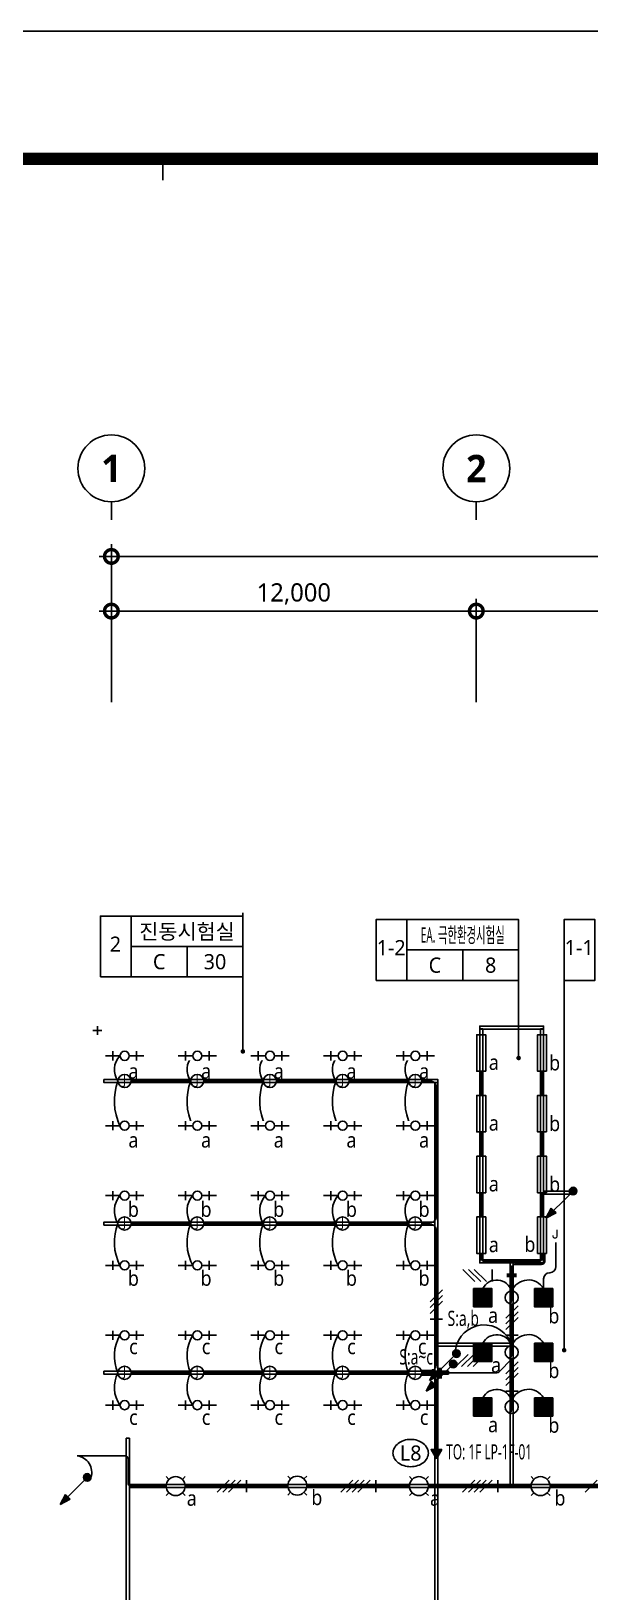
# Model space of a CAD drawing. Header units: millimetres. Extents: x -168200 to 504600, y -244718 to -125918.
# Drawn here: x 207527 to 225892, y -177295 to -125918 of the extents above; entities that cross this region are included whole.
import ezdxf
from ezdxf.enums import TextEntityAlignment as Align

# ---------------------------------------------------------------- set-up
doc = ezdxf.new("R2010")
doc.units = ezdxf.units.MM
doc.set_wipeout_variables(frame=1)
doc.layers.get('Defpoints').update_dxf_attribs({"color": 167})
for name, color, linetype in [('-----20 공통심벌', 2, 'Continuous'), ('arch', 8, 'Continuous'), ('elec-box', 6, 'Continuous'), ('RACEWAY-전등', 6, 'Continuous'), ('S', 4, 'Continuous'), ('sol254', 254, 'Continuous'), ('SYM', 3, 'Continuous'), ('SYM-BUB', 3, 'Continuous'), ('TEXT', 7, 'Continuous'), ('TIT', 2, 'Continuous'), ('XR-FORM-EE$0$XR-SHEET-SHT', 5, 'Continuous'), ('시스템찬넬-전등', 4, 'Continuous')]:
    doc.layers.add(name, color=color, linetype=linetype)
doc.layers.add('XR-FORM-EE$0$XR-SHEET-TEMP', color=171, linetype='Continuous', plot=False)
doc.styles.add('$0$스타일1', font='malgun.ttf')
doc.styles.add('arch', font='malgun.ttf')
doc.styles.add('GHS', font='malgun.ttf')
doc.styles.add('NA', font='malgun.ttf')
doc.styles.add('ROMANS', font='romans.shx', dxfattribs={"height": 2.5})
doc.styles.add('스타일1', font='malgun.ttf')
doc.styles.add('스타일2', font='malgunbd.ttf')
doc.dimstyles.new('CJA', dxfattribs={"dimscale": 300, "dimtxt": 2.7, "dimasz": 1, "dimexe": 2, "dimexo": 3, "dimgap": 1, "dimtad": 1, "dimdec": 0, "dimzin": 1, "dimdsep": 46, "dimlunit": 6, "dimtxsty": '$0$스타일1', "dimblk": 'CJDOT', "dimcen": 0.09, "dimdle": 1, "dimclrd": 256, "dimclre": 256, "dimclrt": 3, "dimadec": 0, "dimazin": 0, "dimtfac": 1, "dimtdec": 0, "dimtix": 1, "dimtmove": 2, "dimatfit": 3, "dimldrblk": 'CJDOT', "dimfxl": 1, "dimtolj": 1, "dimtzin": 1, "dimarcsym": 0})
doc.dimstyles.new('DIM-QD 1', dxfattribs={"dimtxt": 3, "dimasz": 1.5, "dimexe": 1, "dimexo": 0, "dimgap": 1, "dimtad": 1, "dimdec": 3, "dimdsep": 46, "dimlunit": 6, "dimtxsty": '$0$스타일1', "dimblk1": 'ARCHTICK', "dimblk2": 'ARCHTICK', "dimsah": 1, "dimcen": 0, "dimclrd": 256, "dimclre": 256, "dimclrt": 3, "dimazin": 2, "dimtfac": 1, "dimtdec": 3, "dimtix": 1, "dimtmove": 2, "dimatfit": 3, "dimldrblk": 'ARCHTICK', "dimfxl": 1, "dimtolj": 1, "dimtzin": 0, "dimarcsym": 0})

# ---------------------------------------------------------------- blocks, each defined once
blk = doc.blocks.new('zw$29C1')
blk.add_wipeout([(600, 150), (600, -150), (-600, -150), (-600, 150)]).dxf.layer = 'SYM'
at = {"layer": 'SYM'}
blk.add_lwpolyline([(600, 150), (600, -150), (-600, -150), (-600, 150)], close=True, dxfattribs=at)
blk = doc.blocks.new('zw$F231')
at = {"layer": 'sol254'}
blk.add_hatch(color=256, dxfattribs=at).paths.add_polyline_path([(-300, 300), (-300, -300), (300, -300), (300, 300)])
at = {"layer": 'SYM'}
blk.add_lwpolyline([(-300, 300), (300, 300), (300, -300), (-300, -300)], close=True, dxfattribs=at)
blk = doc.blocks.new('E18')
blk.add_wipeout([(0, -1.5), (0.57, -1.39), (1.06, -1.06), (1.39, -0.57), (1.5, 0), (1.39, 0.57), (1.06, 1.06), (0.57, 1.39), (0, 1.5), (-0.57, 1.39), (-1.06, 1.06), (-1.39, 0.57), (-1.5, 0), (-1.39, -0.57), (-1.06, -1.06), (-0.57, -1.39)]).dxf.layer = 'SYM'
at = {"layer": 'SYM', "style": 'ROMANS'}
blk.add_text('J', height=1.65, dxfattribs=at).set_placement((-0.69, -0.67))
blk = doc.blocks.new('A$C07382CB1')
at = {"layer": 'SYM'}
blk.add_hatch(color=5, dxfattribs=at).paths.add_polyline_path([(393, 501), (447, 447), (501, 393), (624, 624)])
h = blk.add_hatch(color=5, dxfattribs=at)
edge = h.paths.add_edge_path()
edge.add_ellipse((0, 0), major_axis=(61.9, 61.9), ratio=1, start_angle=45, end_angle=225, ccw=False)
edge.add_ellipse((0, 0), major_axis=(61.9, 61.9), ratio=1, start_angle=225, end_angle=405, ccw=False)
for p, q in [((62, 62), (624, 624)), ((624, 624), (393, 501)), ((393, 501), (447, 447)), ((501, 393), (447, 447)), ((624, 624), (501, 393))]:
    blk.add_line(p, q, dxfattribs=at)
blk.add_circle((0, 0), 87.5, dxfattribs=at)
blk = doc.blocks.new('D8')
at = {"layer": 'SYM', "xscale": 0.00742857142770663, "yscale": 0.00742857142770663, "zscale": 0.00742857142770663}
blk.add_blockref('A$C07382CB1', (0, 0), dxfattribs=at)
blk = doc.blocks.new('XR-FORM-EE', base_point=(461, 408))
at = {"layer": 'XR-FORM-EE$0$XR-SHEET-SHT', "color": 5}
blk.add_lwpolyline([(0, 118800), (168200, 118800), (168200, 0), (0, 0)], close=True, dxfattribs=at)
at = {"layer": 'XR-FORM-EE$0$XR-SHEET-SHT', "color": 5, "const_width": 400}
blk.add_lwpolyline([(9300, 114600), (163900, 114600), (163900, 4200), (9300, 4200)], close=True, dxfattribs=at)
at = {"layer": 'XR-FORM-EE$0$XR-SHEET-TEMP'}
blk.add_line((43650, 114600), (43650, 113900), dxfattribs=at)
blk = doc.blocks.new('_DotSmall')
at = {"color": 0, "linetype": 'ByBlock', "const_width": 0.5}
blk.add_lwpolyline([(-0.0625, 0, 1), (0.0625, 0, 1)], format="xyb", close=True, dxfattribs=at)
blk = doc.blocks.new('*D454')
at = {"layer": 'arch', "color": 7, "lineweight": -2, "transparency": 16777216}
for p, q in [((210161, -148009), (210161, -142809)), ((281161, -148009), (281161, -142809)), ((209761, -143209), (281561, -143209))]:
    blk.add_line(p, q, dxfattribs=at)
at = {"layer": 'Defpoints', "color": 0, "transparency": 16777216}
for p in [(281161, -143209), (210161, -148609), (281161, -148609)]:
    blk.add_point(p, dxfattribs=at)
at = {"layer": 'arch', "color": 7, "lineweight": -2, "transparency": 16777216, "xscale": 900, "yscale": 900, "zscale": 900, "rotation": 180}
blk.add_blockref('_DotSmall', (210161, -143209), dxfattribs=at)
at = {"layer": 'arch', "color": 7, "lineweight": -2, "transparency": 16777216, "xscale": 900, "yscale": 900, "zscale": 900}
blk.add_blockref('_DotSmall', (281161, -143209), dxfattribs=at)
at = {"layer": 'arch', "color": 3, "transparency": 16777216, "insert": (245161, -142647), "char_height": 600, "attachment_point": 5, "style": '스타일1'}
blk.add_mtext('\\A1;71,000', dxfattribs=at)
blk = doc.blocks.new('CJDOT')
blk.add_line((-2, 0), (2, 0))
at = {"const_width": 0.5}
blk.add_lwpolyline([(-0.25, 0, 1), (0.25, 0, 1)], format="xyb", close=True, dxfattribs=at)
blk = doc.blocks.new('*D459')
at = {"layer": 'arch', "color": 7, "lineweight": -2, "transparency": 16777216}
for p, q in [((222161, -148009), (222161, -144609)), ((234161, -148009), (234161, -144609)), ((221761, -145009), (234561, -145009))]:
    blk.add_line(p, q, dxfattribs=at)
at = {"layer": 'Defpoints', "color": 0, "transparency": 16777216}
for p in [(234161, -145009), (222161, -148609), (234161, -148609)]:
    blk.add_point(p, dxfattribs=at)
at = {"layer": 'arch', "color": 7, "lineweight": -2, "transparency": 16777216, "xscale": 900, "yscale": 900, "zscale": 900, "rotation": 180}
blk.add_blockref('_DotSmall', (222161, -145009), dxfattribs=at)
at = {"layer": 'arch', "color": 7, "lineweight": -2, "transparency": 16777216, "xscale": 900, "yscale": 900, "zscale": 900}
blk.add_blockref('_DotSmall', (234161, -145009), dxfattribs=at)
at = {"layer": 'arch', "color": 3, "transparency": 16777216, "insert": (228161, -144447), "char_height": 600, "attachment_point": 5, "style": '스타일1'}
blk.add_mtext('\\A1;12,000', dxfattribs=at)
blk = doc.blocks.new('*D460')
at = {"layer": 'arch', "color": 7, "lineweight": -2, "transparency": 16777216}
for p, q in [((210161, -148009), (210161, -144609)), ((222161, -148009), (222161, -144609)), ((209761, -145009), (222561, -145009))]:
    blk.add_line(p, q, dxfattribs=at)
at = {"layer": 'Defpoints', "color": 0, "transparency": 16777216}
for p in [(222161, -145009), (210161, -148609), (222161, -148609)]:
    blk.add_point(p, dxfattribs=at)
at = {"layer": 'arch', "color": 7, "lineweight": -2, "transparency": 16777216, "xscale": 900, "yscale": 900, "zscale": 900, "rotation": 180}
blk.add_blockref('_DotSmall', (210161, -145009), dxfattribs=at)
at = {"layer": 'arch', "color": 7, "lineweight": -2, "transparency": 16777216, "xscale": 900, "yscale": 900, "zscale": 900}
blk.add_blockref('_DotSmall', (222161, -145009), dxfattribs=at)
at = {"layer": 'arch', "color": 3, "transparency": 16777216, "insert": (216161, -144447), "char_height": 600, "attachment_point": 5, "style": '스타일1'}
blk.add_mtext('\\A1;12,000', dxfattribs=at)
blk = doc.blocks.new('NEW_BUB')
at = {"layer": 'SYM-BUB', "color": 6}
blk.add_line((0, 3), (0, 0), dxfattribs=at)
blk.add_circle((0, 8.5), 5.5, dxfattribs=at)
at = {"layer": 'SYM-BUB', "color": 3, "style": '스타일2'}
blk.add_attdef('X', text='', height=4.5, dxfattribs=at).set_placement((0, 8.5), align=Align.MIDDLE)
blk = doc.blocks.new('I8')
at = {"linetype": 'Continuous'}
blk.add_wipeout([(-630, 150), (630, 150), (630, -150), (-630, -150)], dxfattribs=at).dxf.layer = 'SYM'
at = {"layer": 'SYM', "linetype": 'Continuous'}
for p, q in [((-150, 0), (-630, 0)), ((-390, 150), (-390, -150)), ((150, 0), (630, 0)), ((390, 150), (390, -150))]:
    blk.add_line(p, q, dxfattribs=at)
blk.add_circle((0, 0), 150, dxfattribs=at)
blk = doc.blocks.new('_ARCHTICK')
at = {"color": 0, "linetype": 'ByBlock', "const_width": 0.15}
blk.add_lwpolyline([(-0.5, -0.5), (0.5, 0.5)], dxfattribs=at)
blk = doc.blocks.new('투광등')
at = {"layer": 'S'}
for p, q in [((297449, -300004, 660), (297571, -300125, 660)), ((298278, -300004), (298157, -300125)), ((297571, -300711), (297449, -300832)), ((298157, -300711, 660), (298278, -300832, 660))]:
    blk.add_line(p, q, dxfattribs=at)
blk.add_circle((297864, -300418), 414, dxfattribs=at)
blk = doc.blocks.new('EDL07')
blk.add_circle((0, 0), 150)
at = {"style": 'NA'}
blk.add_text('J', height=214, dxfattribs=at).set_placement((0, 0), align=Align.MIDDLE)
blk = doc.blocks.new('A5')
at = {"layer": 'SYM'}
blk.add_lwpolyline([(0, 0), (0.83, 1.44), (-0.83, 1.44)], close=True, dxfattribs=at)
at = {"color": 6}
blk.add_wipeout([(-0.83, 1.44), (0.83, 1.44), (0, 0)], dxfattribs=at).dxf.layer = 'SYM'
at = {"layer": 'SYM'}
h = blk.add_hatch(color=6, dxfattribs=at)
h.dxf.hatch_style = 1
h.paths.add_polyline_path([(-0.83, 1.44), (0, 0), (0.83, 1.44)])
blk = doc.blocks.new('E10')
blk.add_wipeout([(-63, 194), (-120, 165), (-165, 120), (-194, 63), (-204, 0), (-194, -63), (-165, -120), (-120, -165), (-63, -194), (0, -204), (63, -194), (120, -165), (165, -120), (194, -63), (204, 0), (194, 63), (165, 120), (120, 165), (63, 194), (0, 204)])

msp = doc.modelspace()

# ---------------------------------------------------------------- linework, layer by layer
at = {"layer": 'elec-box', "color": 6}
msp.add_lwpolyline([(225049.3, -157164.9), (226064.4, -157164.9), (226064.4, -155164.9), (225049.3, -155164.9)], close=True, dxfattribs=at)
at = {"layer": 'RACEWAY-전등'}
for points in [[(220902, -160529.5), (209915, -160529.5), (209915, -160429.5), (220902, -160429.5)], [(220802, -165221), (209915, -165221), (209915, -165121), (220802, -165121)], [(223275, -173765.1), (223275, -166467.5), (223375, -166467.5), (223375, -173765.1)], [(221250, -170135.5), (209915, -170135.5), (209915, -170035.5), (221250, -170035.5)], [(210752.7, -172242.9), (210752.7, -187117.9), (210652.7, -187117.9), (210652.7, -172242.9)], [(257819, -173865.1), (210752.7, -173865.1), (210752.7, -173765.1), (257819, -173765.1)]]:
    msp.add_lwpolyline(points, close=True, dxfattribs=at)
at = {"layer": 'S'}
for p, q in [((224575, -166790), (224582.1, -166790)), ((224375, -167310.2), (224375, -166990))]:
    msp.add_line(p, q, dxfattribs=at)
for points in [[(210811, -160479.4), (212769, -160479.4)], [(213201, -160479.4), (215159, -160479.4)], [(215591, -160479.4), (217549, -160479.4)], [(217981, -160479.4), (219939, -160479.4)], [(210811, -165170.8), (212769, -165170.8)], [(213201, -165170.8), (215159, -165170.8)], [(215591, -165170.8), (217549, -165170.8)], [(217981, -165170.8), (219939, -165170.8)], [(223325, -167826.2), (223325, -169194.2)], [(223325, -169626.2), (223325, -170994.2)], [(210811, -170085.4), (212769, -170085.4)], [(213201, -170085.4), (215159, -170085.4)], [(215591, -170085.4), (217549, -170085.4)], [(217981, -170085.4), (219939, -170085.4)], [(212586.8, -173815), (215963.6, -173815)], [(216586.4, -173815), (219963.2, -173815)], [(220586.8, -173815), (223963.2, -173815)], [(224586.8, -173815), (227963.2, -173815)]]:
    msp.add_lwpolyline(points, dxfattribs=at)
msp.add_lwpolyline([(220371, -170085.4), (222840.2, -170085.4, 0.2037881), (222912.3, -170054.7), (223325, -169626.2)], format="xyb", dxfattribs=at)
for centre, radius, start, end in [((213290.6, -160104.2), 642.6, 135.15846, 215.73027), ((215680.6, -160104.2), 642.6, 135.15846, 215.73027), ((218070.6, -160104.2), 642.6, 135.15846, 215.73027), ((220460.6, -160104.2), 642.6, 135.15846, 215.73027), ((214503.3, -161138.7), 1855.4, 159.18445, 205.95235), ((216893.3, -161138.7), 1855.4, 159.18445, 205.95235), ((219283.3, -161138.7), 1855.4, 159.18445, 205.95235), ((221673.3, -161138.7), 1855.4, 159.18445, 205.95235), ((224575, -166990), 200, 90, 180), ((224582.1, -166590), 200, 270, 0), ((222833, -167545), 514.6, 17.03761, 152.85631), ((223871.4, -167619.6), 591, 31.56272, 157.58507), ((222416.4, -169454.1), 945.1, 15.96251, 172.45746), ((222833, -169345), 514.6, 17.03761, 152.85631), ((223871.4, -169419.6), 591, 31.56272, 157.58507), ((222833, -171145), 514.6, 17.03761, 152.85631), ((223871.4, -171219.6), 591, 31.56272, 157.58507)]:
    msp.add_arc(centre, radius, start, end, dxfattribs=at)
at = {"layer": 'SYM', "color": 6}
for p, q in [((220650, -168317.8), (221050, -168317.8)), ((223133.2, -168850.6), (223533.2, -168850.6)), ((223133.2, -170690.6), (223533.2, -170690.6))]:
    msp.add_line(p, q, dxfattribs=at)
for points in [[(223488.3, -166880, 130.7, 130.7, 0), (223161.7, -166880, 0, 0, 0), (221695.4, -166880, 0, 0, 0)], [(220977.7, -170278, 120, 120, 0), (220977.7, -169918, 0, 0, 0), (220977.7, -169677.9, 0, 0, 0), (222431.6, -169677.9, 0, 0, 0)]]:
    msp.add_lwpolyline(points, format="xyseb", dxfattribs=at)
at = {"layer": 'TIT', "color": 6}
for p, q in [((222117.8, -167080), (221717.8, -166680)), ((222306.4, -167080), (221906.4, -166680)), ((222495, -167080), (222095, -166680)), ((222683.5, -167080), (222683.5, -166680)), ((220650, -167752.1), (221050, -167352.1)), ((220650, -167940.7), (221050, -167540.7)), ((220650, -168129.3), (221050, -167729.3)), ((223133.2, -168284.9), (223533.2, -167884.9)), ((223133.2, -168473.5), (223533.2, -168073.5)), ((223133.2, -168662.1), (223533.2, -168262.1)), ((221891.4, -169477.9), (221491.4, -169877.9)), ((222080, -169477.9), (221680, -169877.9)), ((222268.5, -169477.9), (221868.5, -169877.9)), ((222457.1, -169477.9), (222057.1, -169877.9)), ((223133.2, -170124.9), (223533.2, -169724.9)), ((223133.2, -170313.5), (223533.2, -169913.5)), ((223133.2, -170502.1), (223533.2, -170102.1)), ((214039.8, -173615), (213639.8, -174015)), ((214228.3, -173615), (213828.3, -174015)), ((214416.9, -173615), (214016.9, -174015)), ((214605.5, -173615), (214605.5, -174015)), ((218102.6, -173615), (217702.6, -174015)), ((218291.2, -173615), (217891.2, -174015)), ((218479.7, -173615), (218079.7, -174015)), ((218668.3, -173615), (218268.3, -174015)), ((218856.8, -173615), (218856.8, -174015)), ((222112.6, -173615), (221712.6, -174015)), ((222301.1, -173615), (221901.1, -174015)), ((222489.7, -173615), (222089.7, -174015)), ((222678.3, -173615), (222278.3, -174015)), ((222866.8, -173615), (222866.8, -174015)), ((226138.6, -173615), (225738.6, -174015))]:
    msp.add_line(p, q, dxfattribs=at)
at = {"layer": '시스템찬넬-전등'}
for points in [[(209700, -158672.7), (209700, -158961.8)], [(209550, -158817.7), (209850, -158817.7)]]:
    msp.add_lwpolyline(points, dxfattribs=at)

# ---------------------------------------------------------------- block references
at = {"layer": '-----20 공통심벌', "xscale": 1.440000000223517, "yscale": 1.440000000223517, "zscale": 1.440000000223517}
for p in [(210595, -160479.4), (212985, -160479.4), (215375, -160479.4), (217765, -160479.4), (220155, -160479.4), (210595, -165170.8), (212985, -165170.8), (215375, -165170.8), (217765, -165170.8), (220155, -165170.8), (223325, -167610.2), (223325, -169410.2), (210595, -170085.4), (212985, -170085.4), (215375, -170085.4), (217765, -170085.4), (220155, -170085.4), (223325, -171210.2)]:
    msp.add_blockref('EDL07', p, dxfattribs=at)
at = {"layer": 'arch', "xscale": 200.0000000000001, "yscale": 200.0000000000001, "zscale": 200.0000000000001}
for p, values in [((210161, -142009.3), {'X': '1'}), ((222161, -142009.3), {'X': '2'})]:
    msp.add_blockref('NEW_BUB', p, dxfattribs=at).add_auto_attribs(values)
at = {"layer": 'S', "xscale": 192.3077051587188, "yscale": 192.3077051587188, "zscale": 192.3077051587188}
for p, rotation in [((221509.6, -169451.4), 180), ((221401.6, -169796.5), 179.9999999999999), ((209366.3, -173528.5), 179.9999999999999)]:
    msp.add_blockref('D8', p, dxfattribs=dict(at, rotation=rotation))
at = {"layer": 'SYM', "rotation": 270}
for p in [(222325, -159555.2), (224325, -159555.2), (222325, -161555.2), (224325, -161555.2), (222325, -163555.2), (224325, -163555.2), (222325, -165555.2), (224325, -165555.2)]:
    msp.add_blockref('zw$29C1', p, dxfattribs=at)
at = {"layer": 'SYM'}
for p in [(222375, -167610.2), (224375, -167610.2), (222375, -169410.2), (224375, -169410.2), (222375, -171210.2), (224375, -171210.2)]:
    msp.add_blockref('zw$F231', p, dxfattribs=at)
at = {"layer": 'SYM', "xscale": 0.7524114055889802, "yscale": 0.7524114055889802, "zscale": 0.7524114055889802}
for p in [(-11841.1, 52222.9), (-7841.1, 52237.8), (-3841.1, 52222.9), (158.9, 52222.9)]:
    msp.add_blockref('투광등', p, dxfattribs=at)

# ---------------------------------------------------------------- texts
at = {"layer": 'elec-box', "color": 3, "style": 'GHS'}
for s, p in [('2', (210295.4, -155971)), ('1-1', (225544.4, -156084.9))]:
    msp.add_text(s, height=500, dxfattribs=at).set_placement(p, align=Align.MIDDLE)
at = {"layer": 'SYM', "style": 'arch'}
for s, width, p in [('b', 0.9, (224712.8, -168196.3)), ('S:a,b', 0.7, (221732.7, -168322.2)), ('a', 0.9, (222712.8, -168196.3)), ('S:a~c', 0.7, (220183.5, -169563.1)), ('a', 0.9, (222812.8, -169831.7)), ('b', 0.9, (224712.8, -169996.3)), ('b', 0.9, (224712.8, -171796.3)), ('a', 0.9, (222712.8, -171796.3))]:
    msp.add_text(s, height=500, dxfattribs=dict(at, width=width)).set_placement(p, align=Align.MIDDLE)
at = {"layer": 'SYM', "style": 'GHS'}
msp.add_text('L8', height=500, dxfattribs=at).set_placement((220003.7, -172727.5), align=Align.MIDDLE)
at = {"layer": 'TEXT', "style": 'arch', "width": 0.9}
for s, p in [('a', (213275.5, -160158.4)), ('a', (215665.5, -160158.4)), ('a', (218055.5, -160158.4)), ('a', (220445.5, -160158.4)), ('a', (213275.5, -162425)), ('a', (215665.5, -162425)), ('a', (218055.5, -162425)), ('a', (220445.5, -162425)), ('a', (212804.6, -174217.3)), ('b', (216917.2, -174177.1)), ('a', (220804.6, -174217.3)), ('b', (224913.6, -174191.9))]:
    msp.add_text(s, height=500, dxfattribs=at).set_placement(p, align=Align.MIDDLE)

# ---------------------------------------------------------------- dimensions: what is measured, and where the dimension line sits
at = {"layer": 'arch'}
dim = msp.add_linear_dim(base=(281161, -143209.3), p1=(210161, -148609.3), p2=(281161, -148609.3), angle=180, dimstyle='CJA', override={"dimscale": 200, "dimtxt": 3, "dimasz": 4.5, "dimtxsty": '스타일1', "dimblk1": 'DotSmall', "dimblk2": 'DotSmall', "dimsah": 1, "dimdle": 2, "dimclrd": 7, "dimclre": 7}, dxfattribs=at)
dim.commit()
dim.dimension.update_dxf_attribs({"geometry": '*D454', "text_midpoint": (245161, -142647.3), "dimtype": 160})
for base, p1, p2, picture, middle in [((222161, -145009.3), (210161, -148609.3), (222161, -148609.3), '*D460', (216161, -144447.3)), ((234161, -145009.3), (222161, -148609.3), (234161, -148609.3), '*D459', (228161, -144447.3))]:
    dim = msp.add_linear_dim(base=base, p1=p1, p2=p2, dimstyle='CJA', override={"dimscale": 200, "dimtxt": 3, "dimasz": 4.5, "dimtxsty": '스타일1', "dimblk1": 'DotSmall', "dimblk2": 'DotSmall', "dimsah": 1, "dimdle": 2, "dimclrd": 7, "dimclre": 7}, dxfattribs=at)
    dim.commit()
    dim.dimension.update_dxf_attribs({"geometry": picture, "text_midpoint": middle})

# ---------------------------------------------------------------- leaders
at = {"layer": 'elec-box'}
for points in [[(214485.6, -159504.6), (214485.6, -154979.7), (214485.6, -154947.2)], [(223552.5, -159722.3), (223552.5, -155197.4), (223552.5, -155164.9)]]:
    msp.add_leader(points, dimstyle='DIM-QD 1', override={"dimscale": 100, "dimasz": 1.5, "dimtad": 0, "dimclrd": 6, "dimldrblk": 'DOT'}, dxfattribs=at)

# ---------------------------------------------------------------- next in the draw order: linework, layer by layer
at = {"layer": 'RACEWAY-전등'}
for points in [[(224375, -158768.2), (222275, -158768.2), (222275, -158668.2), (224375, -158668.2)], [(222375, -158759.2), (222375, -166367.5), (222275, -166367.5), (222275, -158759.2)], [(225300, -164207.9), (224375, -164207.9), (224375, -164107.9), (225300, -164107.9)], [(224375, -166467.5), (222275, -166467.5), (222275, -166367.5), (224375, -166367.5)]]:
    msp.add_lwpolyline(points, close=True, dxfattribs=at)
at = {"layer": 'S'}
for points in [[(222325, -160155.2), (222325, -160955.2)], [(224325, -160155.2), (224325, -160955.2)], [(222325, -162155.2), (222325, -162955.2)], [(224325, -162155.2), (224325, -162955.2)], [(222325, -164155.2), (222325, -164955.2)], [(224325, -164155.2), (224325, -164955.2)]]:
    msp.add_lwpolyline(points, dxfattribs=at)
for points in [[(224325, -166155.2), (224325, -166317.5, -0.4142136), (224225, -166417.5), (222425, -166417.5, -0.4142136), (222325, -166317.5), (222325, -166155.2)], [(224410, -166155.2), (224410, -166420, -0.4142136), (224310, -166520), (223425, -166520, 0.4142136), (223325, -166620), (223325, -167394.2)]]:
    msp.add_lwpolyline(points, format="xyb", dxfattribs=at)

# ---------------------------------------------------------------- next in the draw order: block references
at = {"layer": 'S', "xscale": 192.3077051587188, "yscale": 192.3077051587188, "zscale": 192.3077051587188, "rotation": 179.9999999999999}
msp.add_blockref('D8', (225344.1, -164103.6), dxfattribs=at)
at = {"layer": 'SYM', "xscale": 171.4285714273867, "yscale": 171.4285714273867, "zscale": 171.4285714273867}
msp.add_blockref('E18', (224782.1, -165543.7), dxfattribs=at)

# ---------------------------------------------------------------- next in the draw order: texts
at = {"layer": 'SYM', "style": 'arch', "width": 0.9}
for s, p in [('a', (222738.8, -159867.2)), ('b', (224738.8, -159867.2)), ('a', (222738.8, -161867.2)), ('b', (224738.8, -161867.2)), ('a', (222738.8, -163867.2)), ('b', (224738.8, -163867.2)), ('a', (222738.8, -165867.2)), ('b', (223925.7, -165842))]:
    msp.add_text(s, height=500, dxfattribs=at).set_placement(p, align=Align.MIDDLE)

# ---------------------------------------------------------------- next in the draw order: linework, layer by layer
at = {"layer": 'RACEWAY-전등'}
msp.add_lwpolyline([(224375, -158759.2), (224375, -166367.5), (224275, -166367.5), (224275, -158759.2)], close=True, dxfattribs=at)
at = {"layer": 'S'}
for p, q in [((224782.1, -165800.8), (224782.1, -166590)), ((225039.3, -165543.7), (225050, -165543.7))]:
    msp.add_line(p, q, dxfattribs=at)

# ---------------------------------------------------------------- next in the draw order: block references
at = {"layer": 'arch'}
msp.add_blockref('XR-FORM-EE', (168661, -244309.3), dxfattribs=at)

# ---------------------------------------------------------------- next in the draw order: leaders
at = {"layer": 'elec-box'}
msp.add_leader([(225049.3, -169341.4), (225049.3, -155197.4), (225049.3, -155164.9)], dimstyle='DIM-QD 1', override={"dimscale": 100, "dimasz": 1.5, "dimtad": 0, "dimclrd": 6, "dimldrblk": 'DOT'}, dxfattribs=at)

# ---------------------------------------------------------------- next in the draw order: block references
at = {"layer": 'SYM', "rotation": 180}
for p in [(210595, -159651.1), (212985, -159651.1), (215375, -159651.1), (217765, -159651.1), (220155, -159651.1), (210595, -161950.7), (212985, -161950.7), (215375, -161950.7), (217765, -161950.7), (210595, -164251), (212985, -164251), (215375, -164251), (217765, -164251), (220155, -164251), (210595, -166550.7), (212985, -166550.7), (215375, -166550.7), (217765, -166550.7), (220155, -166550.7), (210595, -168850.4), (212985, -168850.4), (215375, -168850.4), (217765, -168850.4), (220155, -168850.4), (210595, -171150), (212985, -171150), (215375, -171150), (217765, -171150), (220155, -171150)]:
    msp.add_blockref('I8', p, dxfattribs=at)
at = {"layer": 'SYM', "xscale": 1.102040816326531, "yscale": 1.102040816326531, "zscale": 1.102040816326531, "rotation": 270}
msp.add_blockref('E10', (208814.8, -172821.7), dxfattribs=at)

# ---------------------------------------------------------------- next in the draw order: wipeouts: each hides what was drawn before it
at = {"color": 6}
for points in [[(210815.4, -155051), (214485.6, -155051), (214485.6, -156051), (210815.4, -156051)], [(219882.3, -155164.9), (223552.5, -155164.9), (223552.5, -156164.9), (219882.3, -156164.9)]]:
    msp.add_wipeout(points, dxfattribs=at).dxf.layer = 'elec-box'

# ---------------------------------------------------------------- next in the draw order: linework, layer by layer
at = {"layer": 'elec-box', "color": 6}
for points in [[(210815.4, -156051), (214485.6, -156051), (214485.6, -155051), (210815.4, -155051)], [(219882.3, -156164.9), (223552.5, -156164.9), (223552.5, -155164.9), (219882.3, -155164.9)]]:
    msp.add_lwpolyline(points, close=True, dxfattribs=at)
at = {"layer": 'RACEWAY-전등'}
msp.add_lwpolyline([(223275, -169213.7), (220902, -169213.7), (220902, -169113.7), (223275, -169113.7)], close=True, dxfattribs=at)
at = {"layer": 'S'}
for points in [[(220371, -160479.4), (220650, -160479.4, -0.4142136), (220850, -160679.4), (220850, -164943.7, -0.4142136), (220650, -165143.7), (220369.3, -165143.7)], [(220369.3, -165198), (220650, -165198, -0.4142136), (220850, -165398), (220850, -169808.2, -0.4142136), (220650, -170008.2), (220375.2, -170008.2)], [(220375.2, -170158.2), (220650, -170158.2, -0.4142136), (220850, -170358.2), (220850, -172914.7)], [(211963.2, -173815), (210810.2, -173815, -0.4142136), (210710.2, -173715), (210710.2, -172921.7, 0.4142136), (210610.2, -172821.7), (209039.8, -172821.7)]]:
    msp.add_lwpolyline(points, format="xyb", dxfattribs=at)
for centre, radius, start, end in [((210900.6, -160104.2), 642.6, 135.15846, 215.73027), ((212113.3, -161138.7), 1855.4, 159.18445, 205.95235), ((211032.7, -164755.1), 774.7, 139.34237, 212.45476), ((213422.7, -164755.1), 774.7, 139.34237, 212.45476), ((215812.7, -164755.1), 774.7, 139.34237, 212.45476), ((218202.7, -164755.1), 774.7, 139.34237, 212.45476), ((220592.7, -164755.1), 774.7, 139.34237, 212.45476), ((211898, -165789.3), 1640.1, 157.84481, 207.63448), ((214288, -165789.3), 1640.1, 157.84481, 207.63448), ((216678, -165789.3), 1640.1, 157.84481, 207.63448), ((219068, -165789.3), 1640.1, 157.84481, 207.63448), ((221458, -165789.3), 1640.1, 157.84481, 207.63448), ((211590, -169530.5), 1332.1, 149.2675, 204.61751), ((213980, -169530.5), 1332.1, 149.2675, 204.61751), ((216370, -169530.5), 1332.1, 149.2675, 204.61751), ((218760, -169530.5), 1332.1, 149.2675, 204.61751), ((221150, -169530.5), 1332.1, 149.2675, 204.61751), ((211266.4, -170564.4), 1008.4, 151.63906, 215.45972), ((213656.4, -170564.4), 1008.4, 151.63906, 215.45972), ((216046.4, -170564.4), 1008.4, 151.63906, 215.45972), ((218436.4, -170564.4), 1008.4, 151.63906, 215.45972), ((220826.4, -170564.4), 1008.4, 151.63906, 215.45972), ((208968.9, -173364.6), 547.5, 342.58587, 82.55942)]:
    msp.add_arc(centre, radius, start, end, dxfattribs=at)

# ---------------------------------------------------------------- next in the draw order: texts
at = {"layer": 'elec-box', "color": 3, "style": 'GHS'}
msp.add_text('진동시험실', height=500, dxfattribs=at).set_placement((212650.5, -155551), align=Align.MIDDLE)
at = {"layer": 'elec-box', "color": 3, "style": 'GHS', "width": 0.5}
msp.add_text('EA. 극한환경시험실', height=500, dxfattribs=at).set_placement((221717.4, -155664.9), align=Align.MIDDLE)
at = {"layer": 'TEXT', "style": 'arch', "width": 0.9}
for s, p in [('a', (210885.5, -160158.4)), ('a', (210885.5, -162425)), ('b', (210885.5, -164691.7)), ('b', (213275.5, -164691.7)), ('b', (215665.5, -164691.7)), ('b', (218055.5, -164691.7)), ('b', (220445.5, -164691.7)), ('b', (210885.5, -166958.4)), ('b', (213275.5, -166958.4)), ('b', (215665.5, -166958.4)), ('b', (218055.5, -166958.4)), ('b', (220445.5, -166958.4)), ('c', (210885.5, -169225)), ('c', (213275.5, -169225)), ('c', (215665.5, -169225)), ('c', (218055.5, -169225)), ('c', (220381, -169225)), ('c', (210885.5, -171554.6)), ('c', (213275.5, -171554.6)), ('c', (215665.5, -171554.6)), ('c', (218055.5, -171554.6)), ('c', (220445.5, -171554.6))]:
    msp.add_text(s, height=500, dxfattribs=at).set_placement(p, align=Align.MIDDLE)

# ---------------------------------------------------------------- next in the draw order: block references
at = {"layer": 'S', "xscale": 210.0000233311651, "yscale": 210.0000233311651, "zscale": 210.0000233311651}
msp.add_blockref('A5', (220850, -172914.7), dxfattribs=at)
at = {"layer": 'SYM', "rotation": 180}
msp.add_blockref('I8', (220155, -161950.7), dxfattribs=at)

# ---------------------------------------------------------------- next in the draw order: wipeouts: each hides what was drawn before it
at = {"color": 6}
for points in [[(210815.4, -156051), (212650.5, -156051), (212650.5, -157051), (210815.4, -157051)], [(219882.3, -156164.9), (221717.4, -156164.9), (221717.4, -157164.9), (219882.3, -157164.9)]]:
    msp.add_wipeout(points, dxfattribs=at).dxf.layer = 'elec-box'

# ---------------------------------------------------------------- next in the draw order: linework, layer by layer
at = {"layer": 'elec-box', "color": 6}
for points in [[(209800.3, -157051), (210815.4, -157051), (210815.4, -155051), (209800.3, -155051)], [(218867.2, -157164.9), (219882.3, -157164.9), (219882.3, -155164.9), (218867.2, -155164.9)], [(210815.4, -157051), (212650.5, -157051), (212650.5, -156051), (210815.4, -156051)], [(219882.3, -157164.9), (221717.4, -157164.9), (221717.4, -156164.9), (219882.3, -156164.9)]]:
    msp.add_lwpolyline(points, close=True, dxfattribs=at)
at = {"layer": 'RACEWAY-전등'}
msp.add_lwpolyline([(220900, -160529.5), (220900, -187117.9), (220800, -187117.9), (220800, -160529.5)], close=True, dxfattribs=at)
at = {"layer": 'SYM', "color": 6}
msp.add_lwpolyline([(219421.6, -172727.5, 0.123596), (219463.2, -172893.4, 0.105594), (219592.1, -173045.7, 0.0872703), (219774.8, -173141.7, 0.0776282), (220003.7, -173177.5, 0.0776282), (220232.6, -173141.7, 0.0872703), (220415.3, -173045.7, 0.105594), (220544.2, -172893.4, 0.123596), (220585.8, -172727.5, 0.123596), (220544.2, -172561.5, 0.105594), (220415.3, -172409.3, 0.0872703), (220232.6, -172313.2, 0.0776282), (220003.7, -172277.5, 0.0776282), (219774.8, -172313.2, 0.0872703), (219592.1, -172409.3, 0.105594), (219463.2, -172561.5, 0.123596)], format="xyb", close=True, dxfattribs=at)

# ---------------------------------------------------------------- next in the draw order: texts
at = {"layer": 'elec-box', "color": 3, "style": 'GHS'}
for s, p in [('1-2', (219362.4, -156084.9)), ('C', (211732.9, -156551)), ('C', (220799.9, -156664.9))]:
    msp.add_text(s, height=500, dxfattribs=at).set_placement(p, align=Align.MIDDLE)
at = {"layer": 'SYM', "style": 'GHS', "width": 0.6}
msp.add_text('TO: 1F LP-1F-01', height=500, dxfattribs=at).set_placement((222584.1, -172687), align=Align.MIDDLE_CENTER)

# ---------------------------------------------------------------- next in the draw order: wipeouts: each hides what was drawn before it
at = {"color": 6}
for points in [[(212650.5, -156051), (214485.6, -156051), (214485.6, -157051), (212650.5, -157051)], [(221717.4, -156164.9), (223552.5, -156164.9), (223552.5, -157164.9), (221717.4, -157164.9)]]:
    msp.add_wipeout(points, dxfattribs=at).dxf.layer = 'elec-box'

# ---------------------------------------------------------------- next in the draw order: linework, layer by layer
at = {"layer": 'elec-box', "color": 6}
for points in [[(212650.5, -157051), (214485.6, -157051), (214485.6, -156051), (212650.5, -156051)], [(221717.4, -157164.9), (223552.5, -157164.9), (223552.5, -156164.9), (221717.4, -156164.9)]]:
    msp.add_lwpolyline(points, close=True, dxfattribs=at)

# ---------------------------------------------------------------- next in the draw order: texts
at = {"layer": 'elec-box', "color": 3, "style": 'GHS'}
for s, p in [('30', (213568, -156551)), ('8', (222635, -156664.9))]:
    msp.add_text(s, height=500, dxfattribs=at).set_placement(p, align=Align.MIDDLE)

doc.saveas('drawing.dxf')
